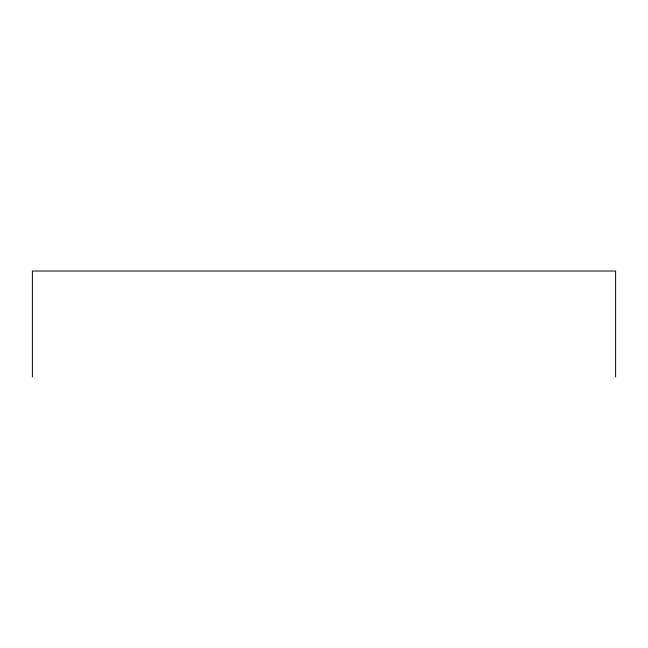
<?xml version="1.0" encoding="UTF-8"?>
<svg xmlns="http://www.w3.org/2000/svg" width="648" height="648" viewBox="0 0 648 648"><rect width="100%" height="100%" fill="white"/><g stroke="black" fill="none" stroke-linecap="round" stroke-linejoin="round"><path stroke-width="0.97" d="M615.6 376.982L615.6 271.018L32.4 271.018L32.4 376.982"/></g></svg>
